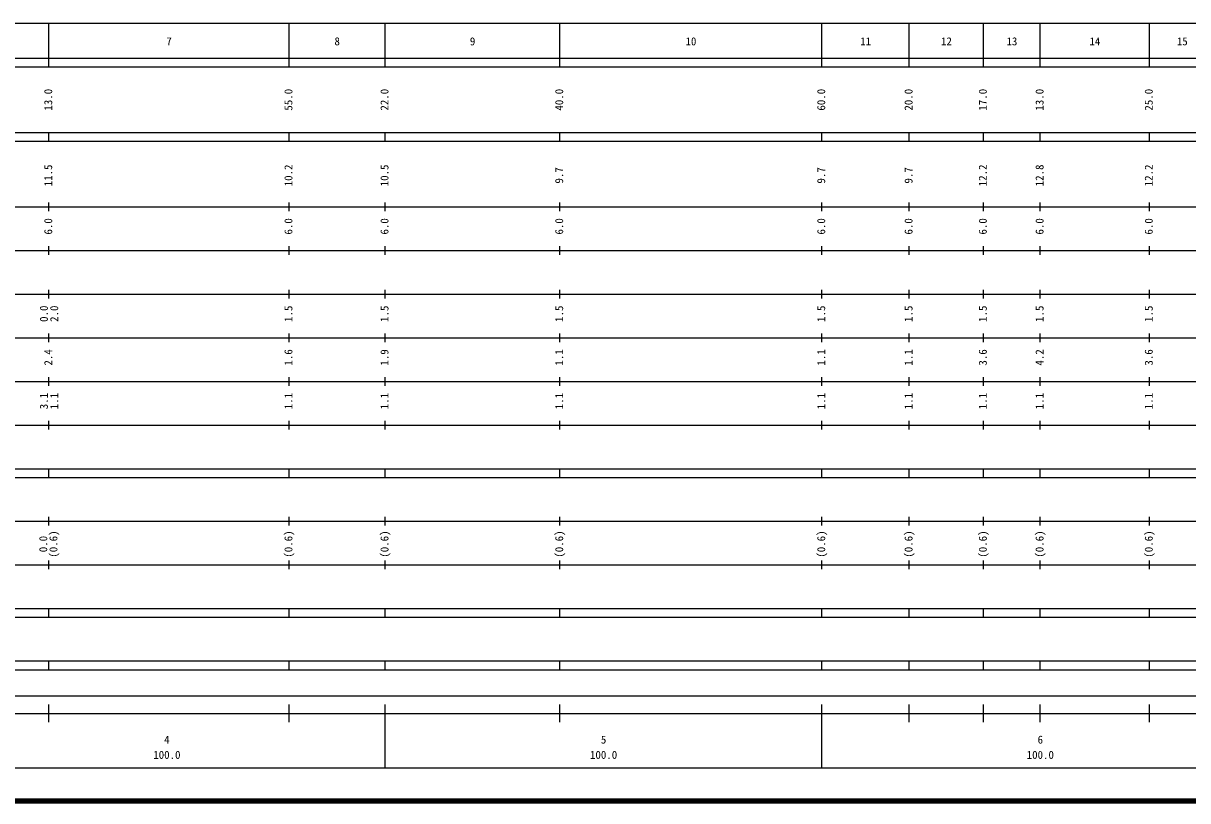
# Model space of a CAD drawing. Units: millimetres on the paper, enlarged 1000 times. Extents: x 40000 to 680000, y 20000 to 380000.
# Drawn here: x 185119 to 451751, y 20000 to 198000 of the extents above; entities that cross this region are included whole.
import ezdxf
from ezdxf.enums import TextEntityAlignment as Align

# ---------------------------------------------------------------- set-up
doc = ezdxf.new("R2010")
doc.units = ezdxf.units.MM
doc.header["$LTSCALE"] = 1000
doc.layers.add('M-TTL', color=2, linetype='Continuous', lineweight=140)
doc.layers.add('M-TTL-BAND', color=7, linetype='Continuous', lineweight=25)
doc.styles.add('ＭＳ ゴシック', font='')
doc.styles.get('ＭＳ ゴシック').set_extended_font_data('MS Gothic')

msp = doc.modelspace()

# ---------------------------------------------------------------- linework, layer by layer
at = {"layer": 'M-TTL'}
msp.add_line((40000, 20000), (680000, 20000), dxfattribs=at)
at = {"layer": 'M-TTL-BAND'}
for p, q in [((68000, 198000), (579000, 198000)), ((191000, 188000), (191000, 198000)), ((246000, 188000), (246000, 198000)), ((268000, 188000), (268000, 198000)), ((308000, 188000), (308000, 198000)), ((368000, 188000), (368000, 198000)), ((388000, 188000), (388000, 198000)), ((405000, 188000), (405000, 198000)), ((418000, 188000), (418000, 198000)), ((443000, 188000), (443000, 198000)), ((40000, 190000), (579000, 190000)), ((40000, 188000), (579000, 188000)), ((40000, 173000), (579000, 173000)), ((40000, 171000), (579000, 171000)), ((191000, 171000), (191000, 173000)), ((246000, 171000), (246000, 173000)), ((268000, 171000), (268000, 173000)), ((308000, 171000), (308000, 173000)), ((368000, 171000), (368000, 173000)), ((388000, 171000), (388000, 173000)), ((405000, 171000), (405000, 173000)), ((418000, 171000), (418000, 173000)), ((443000, 171000), (443000, 173000)), ((40000, 156000), (579000, 156000)), ((191000, 155000), (191000, 157000)), ((246000, 155000), (246000, 157000)), ((268000, 155000), (268000, 157000)), ((308000, 155000), (308000, 157000)), ((368000, 155000), (368000, 157000)), ((388000, 155000), (388000, 157000)), ((405000, 155000), (405000, 157000)), ((418000, 155000), (418000, 157000)), ((443000, 155000), (443000, 157000)), ((191000, 145000), (191000, 147000)), ((246000, 145000), (246000, 147000)), ((268000, 145000), (268000, 147000)), ((308000, 145000), (308000, 147000)), ((368000, 145000), (368000, 147000)), ((388000, 145000), (388000, 147000)), ((405000, 145000), (405000, 147000)), ((418000, 145000), (418000, 147000)), ((443000, 145000), (443000, 147000)), ((46000, 146000), (579000, 146000)), ((52000, 136000), (579000, 136000)), ((191000, 135000), (191000, 137000)), ((246000, 135000), (246000, 137000)), ((268000, 135000), (268000, 137000)), ((308000, 135000), (308000, 137000)), ((368000, 135000), (368000, 137000)), ((388000, 135000), (388000, 137000)), ((405000, 135000), (405000, 137000)), ((418000, 135000), (418000, 137000)), ((443000, 135000), (443000, 137000)), ((46000, 126000), (579000, 126000)), ((191000, 125000), (191000, 127000)), ((246000, 125000), (246000, 127000)), ((268000, 125000), (268000, 127000)), ((308000, 125000), (308000, 127000)), ((368000, 125000), (368000, 127000)), ((388000, 125000), (388000, 127000)), ((405000, 125000), (405000, 127000)), ((418000, 125000), (418000, 127000)), ((443000, 125000), (443000, 127000)), ((52000, 116000), (579000, 116000)), ((191000, 115000), (191000, 117000)), ((246000, 115000), (246000, 117000)), ((268000, 115000), (268000, 117000)), ((308000, 115000), (308000, 117000)), ((368000, 115000), (368000, 117000)), ((388000, 115000), (388000, 117000)), ((405000, 115000), (405000, 117000)), ((418000, 115000), (418000, 117000)), ((443000, 115000), (443000, 117000)), ((191000, 105000), (191000, 107000)), ((246000, 105000), (246000, 107000)), ((268000, 105000), (268000, 107000)), ((308000, 105000), (308000, 107000)), ((368000, 105000), (368000, 107000)), ((388000, 105000), (388000, 107000)), ((405000, 105000), (405000, 107000)), ((418000, 105000), (418000, 107000)), ((443000, 105000), (443000, 107000)), ((46000, 106000), (579000, 106000)), ((40000, 96000), (579000, 96000)), ((191000, 94000), (191000, 96000)), ((246000, 94000), (246000, 96000)), ((268000, 94000), (268000, 96000)), ((308000, 94000), (308000, 96000)), ((368000, 94000), (368000, 96000)), ((388000, 94000), (388000, 96000)), ((405000, 94000), (405000, 96000)), ((418000, 94000), (418000, 96000)), ((443000, 94000), (443000, 96000)), ((40000, 94000), (579000, 94000)), ((49000, 84000), (579000, 84000)), ((191000, 83000), (191000, 85000)), ((246000, 83000), (246000, 85000)), ((268000, 83000), (268000, 85000)), ((308000, 83000), (308000, 85000)), ((368000, 83000), (368000, 85000)), ((388000, 83000), (388000, 85000)), ((405000, 83000), (405000, 85000)), ((418000, 83000), (418000, 85000)), ((443000, 83000), (443000, 85000)), ((191000, 73000), (191000, 75000)), ((246000, 73000), (246000, 75000)), ((268000, 73000), (268000, 75000)), ((308000, 73000), (308000, 75000)), ((368000, 73000), (368000, 75000)), ((388000, 73000), (388000, 75000)), ((405000, 73000), (405000, 75000)), ((418000, 73000), (418000, 75000)), ((443000, 73000), (443000, 75000)), ((40000, 74000), (579000, 74000)), ((40000, 64000), (579000, 64000)), ((191000, 62000), (191000, 64000)), ((246000, 62000), (246000, 64000)), ((268000, 62000), (268000, 64000)), ((308000, 62000), (308000, 64000)), ((368000, 62000), (368000, 64000)), ((388000, 62000), (388000, 64000)), ((405000, 62000), (405000, 64000)), ((418000, 62000), (418000, 64000)), ((443000, 62000), (443000, 64000)), ((40000, 62000), (579000, 62000)), ((40000, 52000), (579000, 52000)), ((191000, 50000), (191000, 52000)), ((246000, 50000), (246000, 52000)), ((268000, 50000), (268000, 52000)), ((308000, 50000), (308000, 52000)), ((368000, 50000), (368000, 52000)), ((388000, 50000), (388000, 52000)), ((405000, 50000), (405000, 52000)), ((418000, 50000), (418000, 52000)), ((443000, 50000), (443000, 52000)), ((40000, 50000), (579000, 50000)), ((71000, 44000), (565000, 44000)), ((40000, 40000), (579000, 40000)), ((191000, 38000), (191000, 42000)), ((246000, 38000), (246000, 42000)), ((268000, 27500), (268000, 42000)), ((308000, 38000), (308000, 42000)), ((368000, 27500), (368000, 42000)), ((388000, 38000), (388000, 42000)), ((405000, 38000), (405000, 42000)), ((418000, 38000), (418000, 42000)), ((443000, 38000), (443000, 42000)), ((68000, 27500), (579000, 27500))]:
    msp.add_line(p, q, dxfattribs=at)

# ---------------------------------------------------------------- texts
at = {"layer": 'M-TTL-BAND', "style": 'ＭＳ ゴシック'}
for s, p in [('7', (218500, 192405)), ('8', (257000, 192405)), ('9', (288000, 192405)), ('10', (338000, 192405)), ('11', (378000, 192405)), ('12', (396500, 192405)), ('13', (411500, 192405)), ('14', (430500, 192405)), ('15', (450500, 192405)), ('4', (218000, 32523)), ('5', (318000, 32523)), ('6', (418000, 32523)), ('100.0', (218000, 29033)), ('100.0', (318000, 29033)), ('100.0', (418000, 29033))]:
    msp.add_text(s, height=1833, dxfattribs=at).set_placement(p, align=Align.BOTTOM_CENTER)
for s, p in [('13.0', (192290, 180500)), ('55.0', (247290, 180500)), ('22.0', (269290, 180500)), ('40.0', (309290, 180500)), ('60.0', (369290, 180500)), ('20.0', (389290, 180500)), ('17.0', (406290, 180500)), ('13.0', (419290, 180500)), ('25.0', (444290, 180500)), ('11.5', (192290, 163174)), ('10.2', (247290, 163174)), ('10.5', (269290, 163174)), ('12.2', (406290, 163174)), ('12.8', (419290, 163174)), ('12.2', (444290, 163174)), ('9.7', (309290, 163174)), ('9.7', (369290, 163174)), ('9.7', (389290, 163174)), ('6.0', (192290, 151500)), ('6.0', (247290, 151500)), ('6.0', (269290, 151500)), ('6.0', (309290, 151500)), ('6.0', (369290, 151500)), ('6.0', (389290, 151500)), ('6.0', (406290, 151500)), ('6.0', (419290, 151500)), ('6.0', (444290, 151500)), ('0.0', (191290, 131500)), ('2.0', (193660, 131500)), ('1.5', (247290, 131500)), ('1.5', (269290, 131500)), ('1.5', (309290, 131500)), ('1.5', (369290, 131500)), ('1.5', (389290, 131500)), ('1.5', (406290, 131500)), ('1.5', (419290, 131500)), ('1.5', (444290, 131500)), ('2.4', (192290, 121500)), ('1.6', (247290, 121500)), ('1.9', (269290, 121500)), ('1.1', (309290, 121500)), ('1.1', (369290, 121500)), ('1.1', (389290, 121500)), ('3.6', (406290, 121500)), ('4.2', (419290, 121500)), ('3.6', (444290, 121500)), ('3.1', (191290, 111500)), ('1.1', (193660, 111500)), ('1.1', (247290, 111500)), ('1.1', (269290, 111500)), ('1.1', (309290, 111500)), ('1.1', (369290, 111500)), ('1.1', (389290, 111500)), ('1.1', (406290, 111500)), ('1.1', (419290, 111500)), ('1.1', (444290, 111500)), ('0.0', (191149, 78764)), ('(0.6)', (193474, 78764)), ('(0.6)', (247290, 78764)), ('(0.6)', (269290, 78764)), ('(0.6)', (309290, 78764)), ('(0.6)', (369290, 78764)), ('(0.6)', (389290, 78764)), ('(0.6)', (406290, 78764)), ('(0.6)', (419290, 78764)), ('(0.6)', (444290, 78764))]:
    msp.add_text(s, height=1833, rotation=90, dxfattribs=at).set_placement(p, align=Align.BOTTOM_CENTER)

doc.saveas('drawing.dxf')
